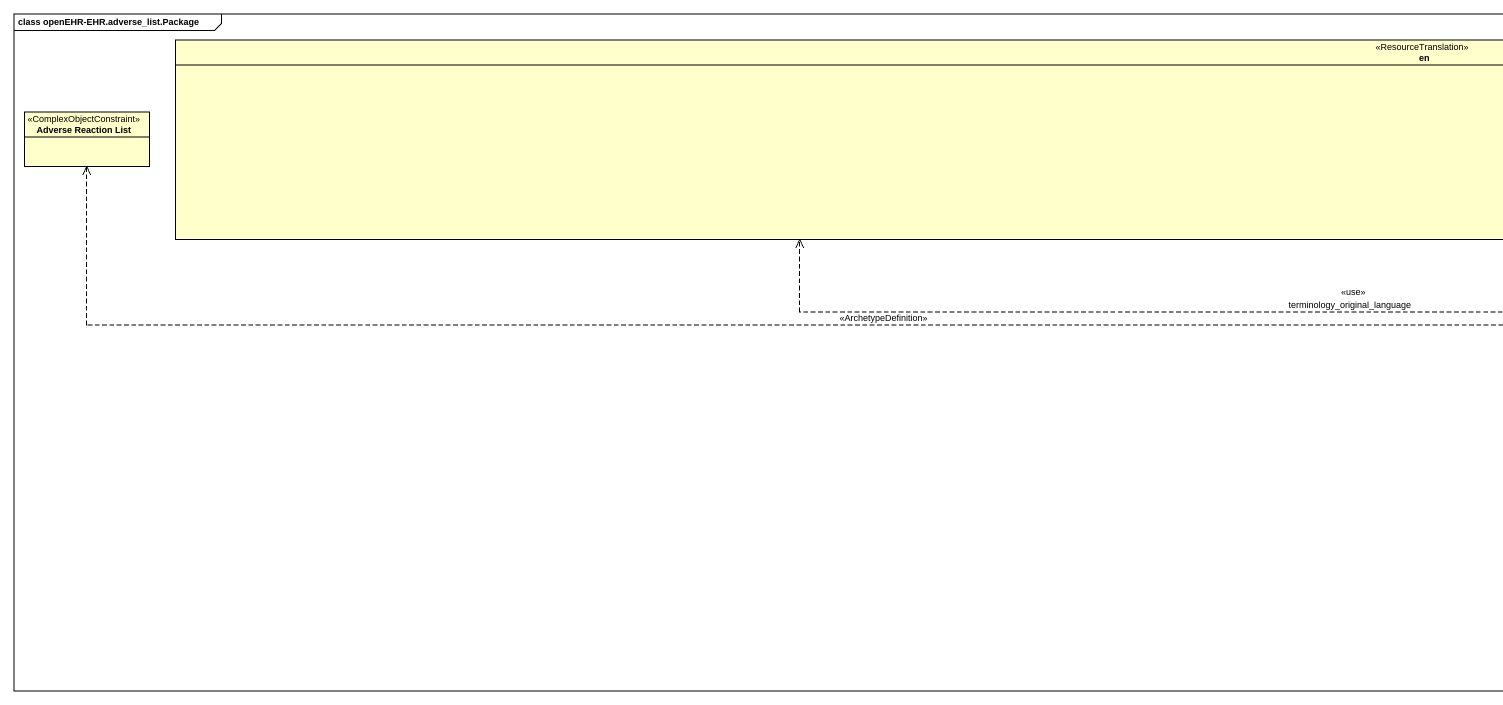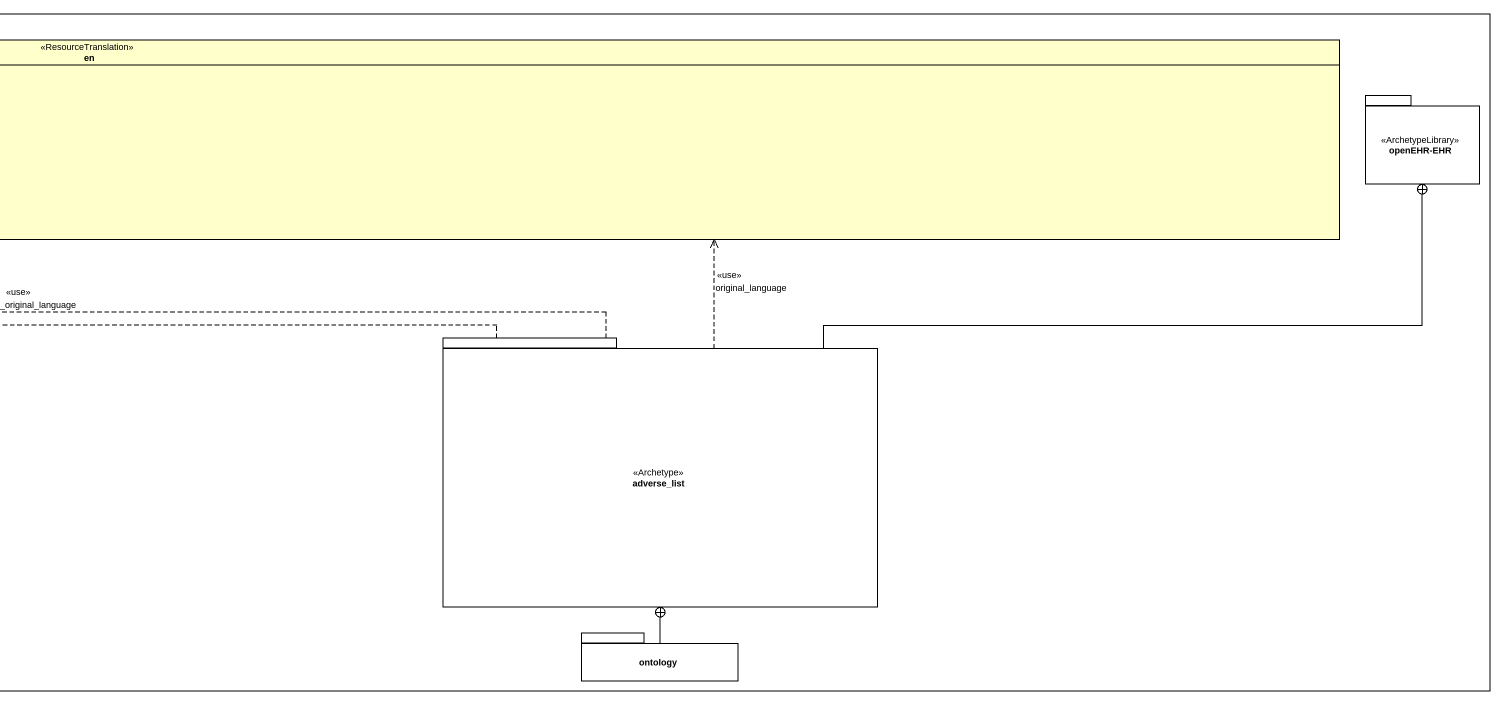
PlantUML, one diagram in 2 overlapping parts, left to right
@startuml
mainframe class openEHR-EHR.adverse_list.Package
hide circle
hide empty members
enum en <<ResourceTranslation>>
class "Adverse Reaction List" as Adverse_Reaction_List <<ComplexObjectConstraint>>
package "openEHR-EHR" as openEHR_EHR <<ArchetypeLibrary>> {
}
package adverse_list <<Archetype>> {
}
package ontology {
}
adverse_list .left.> en : <<use>>\nterminology_original_language
adverse_list .left.> en : <<use>>\noriginal_language
adverse_list .left.> Adverse_Reaction_List : <<ArchetypeDefinition>>
adverse_list -right-+ openEHR_EHR
ontology -up-+ adverse_list
@enduml
